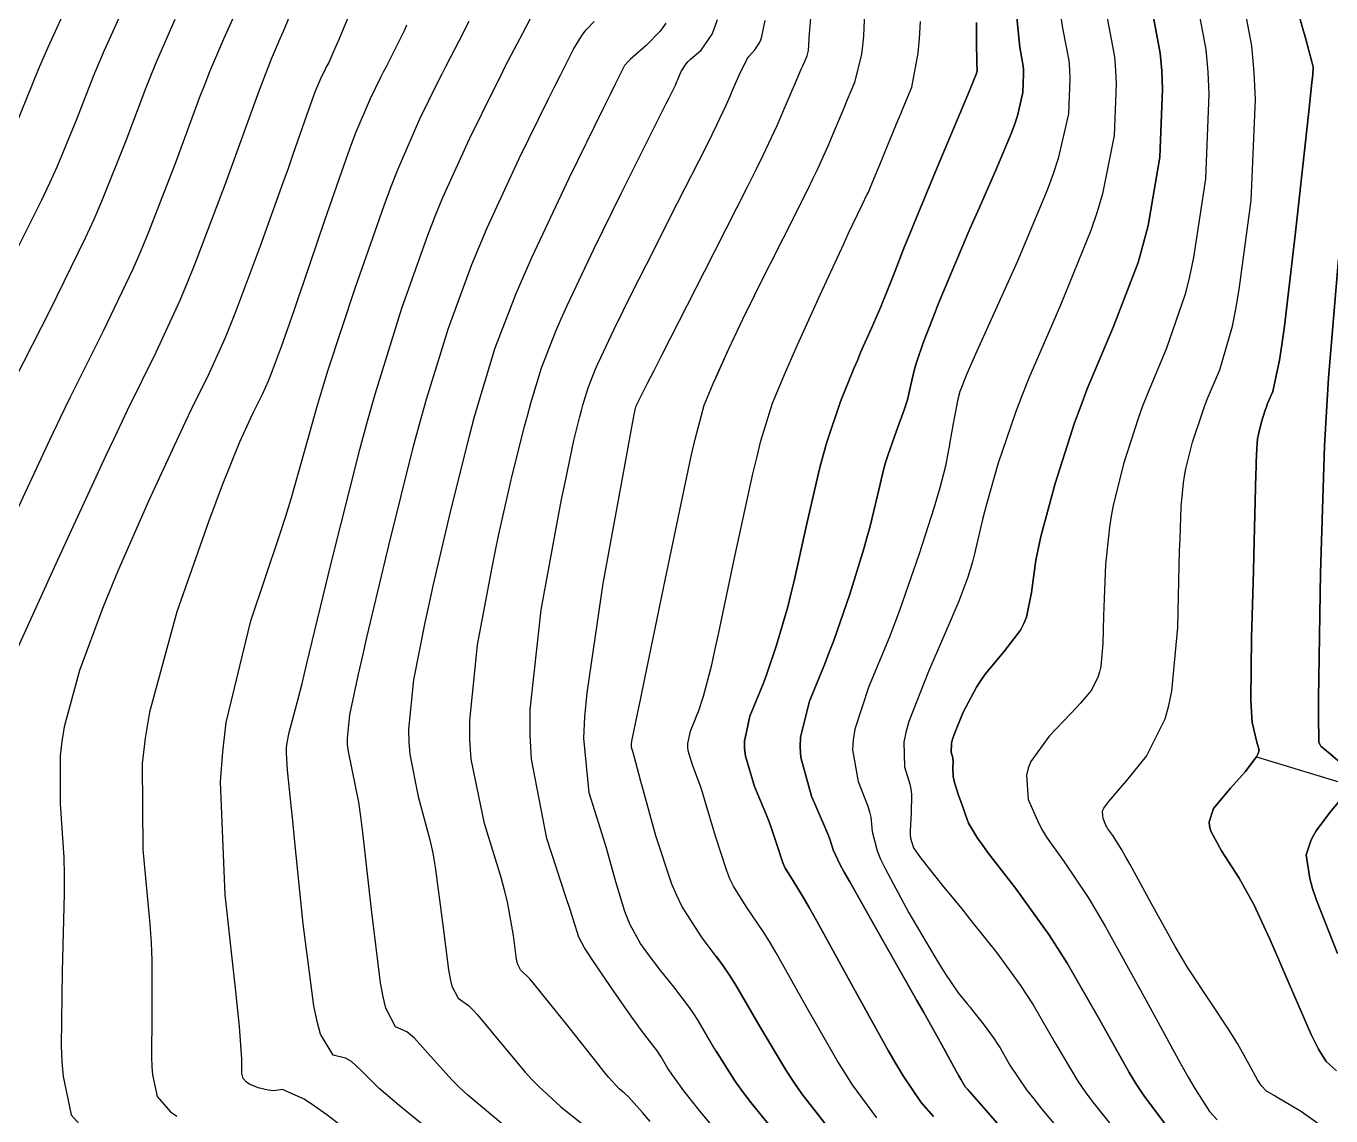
# Model space of a CAD drawing. Header units: metres. Extents: x 837117 to 838479, y 1189012 to 1191015.
# Drawn here: x 837784.2 to 837861.2, y 1189838.2 to 1189902.5 of the extents above; entities that cross this region are included whole.
import ezdxf

# ---------------------------------------------------------------- set-up
doc = ezdxf.new("R2010")
doc.units = ezdxf.units.M
doc.header["$LTSCALE"] = 0.3
for name, color, linetype in [('COTAS 10', 1, 'Continuous'), ('COTAS INT', 252, 'Continuous'), ('DRENAJE', 5, 'Continuous')]:
    doc.layers.add(name, color=color, linetype=linetype)

msp = doc.modelspace()

# ---------------------------------------------------------------- linework, layer by layer
at = {"layer": 'COTAS 10'}
for points in [[(837783.422, 1189865.137), (837786.076, 1189870.972), (837788.933, 1189877.154), (837789.59, 1189878.552), (837790.189, 1189879.813), (837791.87, 1189883.234), (837793.292, 1189886.308), (837793.728, 1189887.351), (837794.183, 1189888.476), (837795.979, 1189893.234), (837797.559, 1189897.579), (837797.877, 1189898.445), (837798.144, 1189899.164), (837798.68, 1189900.545), (837799.042, 1189901.373), (837799.199, 1189901.744), (837799.381, 1189902.177), (837800.244, 1189904.251)], [(837831.801, 1189837.123), (837829.977, 1189839.46), (837829.503, 1189840.136), (837829.043, 1189840.826), (837827.497, 1189843.423), (837826.084, 1189845.868), (837825.708, 1189846.461), (837825.339, 1189847.019), (837824.062, 1189848.729), (837822.897, 1189850.54), (837822.599, 1189851.161), (837822.312, 1189851.833), (837821.361, 1189854.692), (837820.629, 1189857.344), (837820.48, 1189857.886), (837820.354, 1189858.345), (837820.093, 1189859.306), (837820, 1189859.654), (837819.98, 1189859.725), (837819.963, 1189859.787), (837819.925, 1189859.919), (837819.916, 1189860.013), (837819.918, 1189860.05), (837819.921, 1189860.091), (837819.949, 1189860.279), (837820.276, 1189861.883), (837820.468, 1189862.818), (837820.704, 1189863.964), (837821.922, 1189869.875), (837823.188, 1189875.885), (837823.455, 1189877.093), (837823.684, 1189878.105), (837824.209, 1189880.113), (837824.604, 1189881.053), (837824.752, 1189881.39), (837824.917, 1189881.762), (837825.651, 1189883.383), (837826.66, 1189885.515), (837826.999, 1189886.208), (837827.363, 1189886.946), (837828.889, 1189889.981), (837830.324, 1189892.839), (837830.631, 1189893.465), (837830.898, 1189894.019), (837831.537, 1189895.423), (837831.879, 1189896.256), (837831.959, 1189896.45), (837832.033, 1189896.629), (837832.251, 1189897.142), (837832.491, 1189897.702), (837832.579, 1189897.91), (837832.676, 1189898.141), (837833.108, 1189899.167), (837833.505, 1189900.725), (837833.582, 1189901.292), (837833.643, 1189901.917), (837833.744, 1189904.664)], [(837824.923, 1189881.776), (837825.651, 1189883.383), (837826.66, 1189885.515), (837826.999, 1189886.208), (837827.363, 1189886.946), (837828.889, 1189889.981), (837830.324, 1189892.839), (837830.631, 1189893.465), (837830.898, 1189894.019), (837831.537, 1189895.423), (837831.879, 1189896.256), (837831.959, 1189896.45), (837832.033, 1189896.629), (837832.251, 1189897.142), (837832.491, 1189897.702), (837832.579, 1189897.91), (837832.676, 1189898.141), (837833.108, 1189899.167), (837833.505, 1189900.725), (837833.582, 1189901.292), (837833.643, 1189901.917), (837833.744, 1189904.664)], [(837847.894, 1189903.474), (837848.422, 1189900.676), (837848.493, 1189899.873), (837848.532, 1189899.059), (837848.401, 1189896.018), (837847.709, 1189892.587), (837847.393, 1189891.527), (837847.024, 1189890.419), (837845.243, 1189886.018), (837843.378, 1189881.709), (837842.956, 1189880.659), (837842.575, 1189879.671), (837841.539, 1189876.619), (837840.89, 1189874.328), (837840.753, 1189873.82), (837840.633, 1189873.366), (837840.355, 1189872.182), (837840.168, 1189871.337), (837840.107, 1189871.097), (837840.042, 1189870.855), (837839.77, 1189869.957), (837839.231, 1189868.547), (837838.997, 1189867.982), (837838.726, 1189867.341), (837837.441, 1189864.394), (837836.299, 1189861.435), (837836.117, 1189860.786), (837835.995, 1189860.212), (837836.039, 1189858.752), (837836.356, 1189857.737), (837836.405, 1189857.444), (837836.438, 1189857.144), (837836.418, 1189856.016), (837836.363, 1189854.997), (837836.373, 1189854.765), (837836.395, 1189854.556), (837836.567, 1189853.985), (837836.975, 1189853.387), (837837.146, 1189853.161), (837837.342, 1189852.908), (837838.259, 1189851.776), (837839.41, 1189850.369), (837839.755, 1189849.943), (837840.11, 1189849.5), (837841.484, 1189847.77), (837842.887, 1189845.845), (837843.261, 1189845.28), (837843.628, 1189844.701), (837844.898, 1189842.494), (837846.266, 1189840.21), (837846.694, 1189839.583), (837847.144, 1189838.957), (837848.945, 1189836.715)], [(837847.894, 1189903.474), (837848.422, 1189900.676), (837848.493, 1189899.873), (837848.532, 1189899.059), (837848.401, 1189896.018), (837847.709, 1189892.587), (837847.393, 1189891.527), (837847.024, 1189890.419), (837845.243, 1189886.018), (837843.378, 1189881.709), (837842.956, 1189880.659), (837842.575, 1189879.671), (837841.539, 1189876.619), (837840.89, 1189874.328), (837840.753, 1189873.82), (837840.633, 1189873.366), (837840.355, 1189872.182), (837840.168, 1189871.337), (837840.107, 1189871.097), (837840.042, 1189870.855), (837839.77, 1189869.957), (837839.231, 1189868.547), (837838.997, 1189867.982), (837838.726, 1189867.341), (837837.441, 1189864.394), (837836.299, 1189861.435), (837836.117, 1189860.786), (837835.995, 1189860.212), (837836.039, 1189858.752), (837836.356, 1189857.737), (837836.405, 1189857.444), (837836.438, 1189857.144), (837836.418, 1189856.016), (837836.363, 1189854.997), (837836.373, 1189854.765), (837836.395, 1189854.556), (837836.567, 1189853.985), (837836.975, 1189853.387), (837837.146, 1189853.161), (837837.342, 1189852.908), (837838.259, 1189851.776), (837839.41, 1189850.369), (837839.755, 1189849.943), (837840.11, 1189849.5), (837841.484, 1189847.77), (837842.887, 1189845.845), (837843.261, 1189845.28), (837843.628, 1189844.701), (837844.898, 1189842.494), (837846.266, 1189840.21), (837846.694, 1189839.583), (837847.144, 1189838.957), (837848.945, 1189836.715)], [(837812.325, 1189837.64), (837810.263, 1189839.383), (837809.781, 1189839.829), (837809.338, 1189840.258), (837808.059, 1189841.675), (837807.119, 1189842.74), (837806.89, 1189842.949), (837806.674, 1189843.119), (837806.003, 1189843.42), (837805.43, 1189844.516), (837805.274, 1189845.187), (837805.121, 1189846.017), (837804.578, 1189850.344), (837804.08, 1189854.876), (837803.954, 1189855.835), (837803.833, 1189856.666), (837803.439, 1189858.599), (837803.199, 1189859.76), (837803.176, 1189860.105), (837803.171, 1189860.459), (837803.309, 1189861.82), (837803.818, 1189864.221), (837804.046, 1189865.23), (837804.314, 1189866.389), (837805.597, 1189871.82), (837807.069, 1189877.686), (837807.455, 1189879.12), (837807.832, 1189880.47), (837809.118, 1189884.658), (837810.505, 1189888.411), (837810.946, 1189889.488), (837811.411, 1189890.58), (837813.298, 1189894.658), (837815.035, 1189898.193), (837815.407, 1189898.943), (837815.731, 1189899.593), (837816.505, 1189901.114), (837816.975, 1189901.897), (837817.108, 1189902.083), (837817.241, 1189902.255), (837817.73, 1189902.761)], [(837861.647, 1189888.73), (837861.057, 1189881.729), (837860.933, 1189879.733), (837860.825, 1189877.711), (837860.578, 1189870.202), (837860.48, 1189864), (837860.467, 1189862.803), (837860.46, 1189861.831), (837860.483, 1189860.202), (837860.558, 1189860.056), (837860.583, 1189860.02), (837860.61, 1189859.986), (837860.723, 1189859.878), (837860.956, 1189859.688), (837861.059, 1189859.601), (837861.177, 1189859.5), (837861.744, 1189859.013)], [(837861.744, 1189859.013), (837861.177, 1189859.5), (837861.059, 1189859.601), (837860.956, 1189859.688), (837860.723, 1189859.878), (837860.61, 1189859.986), (837860.583, 1189860.02), (837860.558, 1189860.056), (837860.483, 1189860.202), (837860.46, 1189861.831), (837860.467, 1189862.803), (837860.48, 1189864), (837860.578, 1189870.202), (837860.825, 1189877.711), (837860.933, 1189879.733), (837861.057, 1189881.729), (837861.647, 1189888.73)], [(837861.936, 1189857.03), (837861.135, 1189856.062), (837860.327, 1189854.989), (837860.163, 1189854.713), (837860.024, 1189854.447), (837859.734, 1189853.558), (837859.943, 1189852.161), (837860.117, 1189851.573), (837860.343, 1189850.898), (837861.579, 1189847.735)], [(837861.579, 1189847.735), (837860.343, 1189850.898), (837860.117, 1189851.573), (837859.943, 1189852.161), (837859.734, 1189853.558), (837860.024, 1189854.447), (837860.163, 1189854.713), (837860.327, 1189854.989), (837861.135, 1189856.062), (837861.936, 1189857.03)], [(837824.923, 1189847.575), (837825.339, 1189847.019), (837825.708, 1189846.461), (837826.084, 1189845.868), (837827.497, 1189843.423), (837829.043, 1189840.826), (837829.503, 1189840.136), (837829.977, 1189839.46), (837831.801, 1189837.123)]]:
    msp.add_lwpolyline(points, dxfattribs=at)
at = {"layer": 'COTAS INT'}
for points in [[(837861.19, 1189837.147), (837859.462, 1189838.388), (837858.306, 1189839.082), (837858.064, 1189839.226), (837857.856, 1189839.349), (837857.387, 1189839.622), (837857.081, 1189839.946), (837856.976, 1189840.101), (837856.862, 1189840.285), (837856.374, 1189841.187), (837855.687, 1189842.418), (837855.447, 1189842.809), (837855.186, 1189843.223), (837854.063, 1189844.9), (837852.76, 1189846.899), (837852.385, 1189847.516), (837852.005, 1189848.16), (837850.582, 1189850.716), (837849.346, 1189852.992), (837849.083, 1189853.461), (837848.855, 1189853.859), (837848.317, 1189854.713), (837848.04, 1189855.106), (837847.976, 1189855.214), (837847.917, 1189855.321), (837847.748, 1189855.707), (837847.718, 1189856.094), (837847.746, 1189856.204), (837847.79, 1189856.314), (837848.083, 1189856.718), (837848.665, 1189857.378), (837848.893, 1189857.649), (837849.149, 1189857.959), (837850.311, 1189859.397), (837851.416, 1189861.588), (837851.635, 1189862.372), (837851.816, 1189863.233), (837852.159, 1189866.983), (837852.248, 1189870.665), (837852.27, 1189871.483), (837852.291, 1189872.213), (837852.357, 1189874.122), (837852.497, 1189875.517), (837852.564, 1189875.924), (837852.644, 1189876.34), (837853.037, 1189877.915), (837853.57, 1189879.564), (837853.738, 1189880.026), (837853.916, 1189880.491), (837854.632, 1189882.189), (837855.387, 1189884.765), (837855.589, 1189885.783), (837855.788, 1189886.934), (837856.48, 1189892.189), (837856.736, 1189898.153), (837856.659, 1189899.751), (837856.52, 1189901.325), (837855.484, 1189906.815)], [(837861.19, 1189837.147), (837859.462, 1189838.388), (837858.306, 1189839.082), (837858.064, 1189839.226), (837857.856, 1189839.349), (837857.387, 1189839.622), (837857.081, 1189839.946), (837856.976, 1189840.101), (837856.862, 1189840.285), (837856.374, 1189841.187), (837855.687, 1189842.418), (837855.447, 1189842.809), (837855.186, 1189843.223), (837854.063, 1189844.9), (837852.76, 1189846.899), (837852.385, 1189847.516), (837852.005, 1189848.16), (837850.582, 1189850.716), (837849.346, 1189852.992), (837849.083, 1189853.461), (837848.855, 1189853.859), (837848.317, 1189854.713), (837848.04, 1189855.106), (837847.976, 1189855.214), (837847.917, 1189855.321), (837847.748, 1189855.707), (837847.718, 1189856.094), (837847.746, 1189856.204), (837847.79, 1189856.314), (837848.083, 1189856.718), (837848.665, 1189857.378), (837848.893, 1189857.649), (837849.149, 1189857.959), (837850.311, 1189859.397), (837851.416, 1189861.588), (837851.635, 1189862.372), (837851.816, 1189863.233), (837852.159, 1189866.983), (837852.248, 1189870.665), (837852.27, 1189871.483), (837852.291, 1189872.213), (837852.357, 1189874.122), (837852.497, 1189875.517), (837852.564, 1189875.924), (837852.644, 1189876.34), (837853.037, 1189877.915), (837853.57, 1189879.564), (837853.738, 1189880.026), (837853.916, 1189880.491), (837854.632, 1189882.189), (837855.387, 1189884.765), (837855.589, 1189885.783), (837855.788, 1189886.934), (837856.48, 1189892.189), (837856.736, 1189898.153), (837856.659, 1189899.751), (837856.52, 1189901.325), (837855.484, 1189906.815)], [(837852.954, 1189905.702), (837853.82, 1189901.109), (837853.937, 1189899.792), (837854.001, 1189898.455), (837853.787, 1189893.465), (837853.095, 1189888.818), (837852.857, 1189887.698), (837852.599, 1189886.65), (837851.502, 1189883.465), (837850.368, 1189880.777), (837850.087, 1189880.041), (837849.821, 1189879.31), (837848.977, 1189876.699), (837848.355, 1189874.206), (837848.229, 1189873.548), (837848.122, 1189872.904), (837847.901, 1189870.694), (837847.819, 1189868.69), (837847.801, 1189868.176), (837847.784, 1189867.678), (837847.738, 1189866.029), (837847.614, 1189864.675), (837847.549, 1189864.364), (837847.47, 1189864.081), (837847.071, 1189863.29), (837846.392, 1189862.503), (837846.136, 1189862.223), (837845.851, 1189861.915), (837844.577, 1189860.577), (837843.495, 1189859.081), (837843.331, 1189858.673), (837843.226, 1189858.269), (837843.338, 1189856.832), (837843.963, 1189855.406), (837844.181, 1189855.007), (837844.42, 1189854.608), (837845.446, 1189853.152), (837846.874, 1189851.039), (837847.367, 1189850.224), (837847.901, 1189849.311), (837850.18, 1189845.184), (837852.322, 1189841.241), (837852.771, 1189840.443), (837853.156, 1189839.772), (837854.025, 1189838.413), (837854.485, 1189837.926)], [(837852.954, 1189905.702), (837853.82, 1189901.109), (837853.937, 1189899.792), (837854.001, 1189898.455), (837853.787, 1189893.465), (837853.095, 1189888.818), (837852.857, 1189887.698), (837852.599, 1189886.65), (837851.502, 1189883.465), (837850.368, 1189880.777), (837850.087, 1189880.041), (837849.821, 1189879.31), (837848.977, 1189876.699), (837848.355, 1189874.206), (837848.229, 1189873.548), (837848.122, 1189872.904), (837847.901, 1189870.694), (837847.819, 1189868.69), (837847.801, 1189868.176), (837847.784, 1189867.678), (837847.738, 1189866.029), (837847.614, 1189864.675), (837847.549, 1189864.364), (837847.47, 1189864.081), (837847.071, 1189863.29), (837846.392, 1189862.503), (837846.136, 1189862.223), (837845.851, 1189861.915), (837844.577, 1189860.577), (837843.495, 1189859.081), (837843.331, 1189858.673), (837843.226, 1189858.269), (837843.338, 1189856.832), (837843.963, 1189855.406), (837844.181, 1189855.007), (837844.42, 1189854.608), (837845.446, 1189853.152), (837846.874, 1189851.039), (837847.367, 1189850.224), (837847.901, 1189849.311), (837850.18, 1189845.184), (837852.322, 1189841.241), (837852.771, 1189840.443), (837853.156, 1189839.772), (837854.025, 1189838.413), (837854.485, 1189837.926)], [(837844.961, 1189905.019), (837845.364, 1189902.361), (837845.722, 1189900.459), (837845.771, 1189899.914), (837845.797, 1189899.36), (837845.709, 1189897.294), (837845.107, 1189894.673), (837844.809, 1189893.769), (837844.456, 1189892.789), (837842.706, 1189888.606), (837840.959, 1189884.735), (837840.606, 1189883.951), (837840.311, 1189883.291), (837839.719, 1189881.95), (837839.522, 1189881.472), (837839.475, 1189881.356), (837839.432, 1189881.247), (837839.305, 1189880.917), (837839.181, 1189880.456), (837839.14, 1189880.266), (837839.096, 1189880.048), (837838.91, 1189879.034), (837838.715, 1189877.922), (837838.665, 1189877.642), (837838.616, 1189877.375), (837838.455, 1189876.51), (837838.12, 1189875.228), (837837.963, 1189874.697), (837837.778, 1189874.09), (837836.874, 1189871.263), (837835.762, 1189868.053), (837835.445, 1189867.203), (837835.124, 1189866.371), (837833.932, 1189863.51), (837833.094, 1189860.975), (837832.996, 1189860.349), (837832.956, 1189859.756), (837833.297, 1189857.888), (837833.862, 1189856.428), (837833.964, 1189856.093), (837834.041, 1189855.787), (837834.124, 1189854.933), (837834.413, 1189853.798), (837834.621, 1189853.315), (837834.884, 1189852.759), (837836.296, 1189850.143), (837837.821, 1189847.539), (837838.154, 1189846.99), (837838.45, 1189846.516), (837839.197, 1189845.428), (837839.728, 1189844.779), (837839.887, 1189844.583), (837840.051, 1189844.379), (837840.684, 1189843.581), (837841.331, 1189842.694), (837841.503, 1189842.434), (837841.672, 1189842.167), (837842.258, 1189841.15), (837843.238, 1189839.695), (837843.656, 1189839.152), (837844.137, 1189838.549), (837846.405, 1189835.865)], [(837844.961, 1189905.019), (837845.364, 1189902.361), (837845.722, 1189900.459), (837845.771, 1189899.914), (837845.797, 1189899.36), (837845.709, 1189897.294), (837845.107, 1189894.673), (837844.809, 1189893.769), (837844.456, 1189892.789), (837842.706, 1189888.606), (837840.959, 1189884.735), (837840.606, 1189883.951), (837840.311, 1189883.291), (837839.719, 1189881.95), (837839.522, 1189881.472), (837839.475, 1189881.356), (837839.432, 1189881.247), (837839.305, 1189880.917), (837839.181, 1189880.456), (837839.14, 1189880.266), (837839.096, 1189880.048), (837838.91, 1189879.034), (837838.715, 1189877.922), (837838.665, 1189877.642), (837838.616, 1189877.375), (837838.455, 1189876.51), (837838.12, 1189875.228), (837837.963, 1189874.697), (837837.778, 1189874.09), (837836.874, 1189871.263), (837835.762, 1189868.053), (837835.445, 1189867.203), (837835.124, 1189866.371), (837833.932, 1189863.51), (837833.094, 1189860.975), (837832.996, 1189860.349), (837832.956, 1189859.756), (837833.297, 1189857.888), (837833.862, 1189856.428), (837833.964, 1189856.093), (837834.041, 1189855.787), (837834.124, 1189854.933), (837834.413, 1189853.798), (837834.621, 1189853.315), (837834.884, 1189852.759), (837836.296, 1189850.143), (837837.821, 1189847.539), (837838.154, 1189846.99), (837838.45, 1189846.516), (837839.197, 1189845.428), (837839.728, 1189844.779), (837839.887, 1189844.583), (837840.051, 1189844.379), (837840.684, 1189843.581), (837841.331, 1189842.694), (837841.503, 1189842.434), (837841.672, 1189842.167), (837842.258, 1189841.15), (837843.238, 1189839.695), (837843.656, 1189839.152), (837844.137, 1189838.549), (837846.405, 1189835.865)], [(837850.424, 1189904.588), (837851.121, 1189900.892), (837851.215, 1189899.832), (837851.266, 1189898.757), (837851.094, 1189894.742), (837850.402, 1189890.703), (837850.125, 1189889.612), (837849.812, 1189888.534), (837848.372, 1189884.742), (837846.821, 1189881.063), (837846.436, 1189880.056), (837846.072, 1189879.055), (837844.917, 1189875.484), (837844.078, 1189872.345), (837843.913, 1189871.616), (837843.776, 1189870.949), (837843.522, 1189869.047), (837843.233, 1189867.594), (837843.075, 1189867.21), (837842.882, 1189866.834), (837841.901, 1189865.54), (837840.798, 1189864.237), (837840.529, 1189863.855), (837840.275, 1189863.465), (837839.488, 1189861.976), (837838.962, 1189860.673), (837838.873, 1189860.398), (837838.809, 1189860.161), (837838.78, 1189859.616), (837838.876, 1189859.289), (837838.89, 1189859.19), (837838.899, 1189859.086), (837838.887, 1189858.681), (837838.908, 1189858.174), (837838.938, 1189858.007), (837838.978, 1189857.828), (837839.211, 1189857.087), (837839.487, 1189856.337), (837839.554, 1189856.153), (837839.617, 1189855.979), (837839.81, 1189855.436), (837840.335, 1189854.556), (837840.607, 1189854.17), (837840.935, 1189853.723), (837842.574, 1189851.591), (837844.551, 1189848.86), (837845.091, 1189848.035), (837845.628, 1189847.179), (837847.539, 1189843.839), (837849.294, 1189840.725), (837849.732, 1189840.013), (837850.15, 1189839.365), (837851.485, 1189837.564)], [(837851.485, 1189837.564), (837850.15, 1189839.365), (837849.732, 1189840.013), (837849.294, 1189840.725), (837847.539, 1189843.839), (837845.628, 1189847.179), (837845.091, 1189848.035), (837844.551, 1189848.86), (837842.574, 1189851.591), (837840.935, 1189853.723), (837840.607, 1189854.17), (837840.335, 1189854.556), (837839.81, 1189855.436), (837839.617, 1189855.979), (837839.554, 1189856.153), (837839.487, 1189856.337), (837839.211, 1189857.087), (837838.978, 1189857.828), (837838.938, 1189858.007), (837838.908, 1189858.174), (837838.887, 1189858.681), (837838.899, 1189859.086), (837838.89, 1189859.19), (837838.876, 1189859.289), (837838.78, 1189859.616), (837838.809, 1189860.161), (837838.873, 1189860.398), (837838.962, 1189860.673), (837839.488, 1189861.976), (837840.275, 1189863.465), (837840.529, 1189863.855), (837840.798, 1189864.237), (837841.901, 1189865.54), (837842.882, 1189866.834), (837843.075, 1189867.21), (837843.233, 1189867.594), (837843.522, 1189869.047), (837843.776, 1189870.949), (837843.913, 1189871.616), (837844.078, 1189872.345), (837844.917, 1189875.484), (837846.072, 1189879.055), (837846.436, 1189880.056), (837846.821, 1189881.063), (837848.372, 1189884.742), (837849.812, 1189888.534), (837850.125, 1189889.612), (837850.402, 1189890.703), (837851.094, 1189894.742), (837851.266, 1189898.757), (837851.215, 1189899.832), (837851.121, 1189900.892), (837850.424, 1189904.588)], [(837790.167, 1189904.061), (837788.8, 1189901.038), (837788.466, 1189900.256), (837788.15, 1189899.499), (837787.167, 1189896.965), (837786.01, 1189894.149), (837785.585, 1189893.213), (837785.114, 1189892.211), (837783.035, 1189888.027)], [(837786.763, 1189904.023), (837785.476, 1189901.215), (837785.187, 1189900.558), (837784.927, 1189899.954), (837784.23, 1189898.209), (837783.547, 1189896.547)], [(837803.491, 1189903.68), (837802.675, 1189901.74), (837802.507, 1189901.346), (837802.365, 1189901.015), (837802.059, 1189900.341), (837801.897, 1189900.03), (837801.845, 1189899.928), (837801.791, 1189899.819), (837801.569, 1189899.37), (837801.278, 1189898.685), (837801.18, 1189898.428), (837801.074, 1189898.142), (837800.63, 1189896.864), (837799.928, 1189894.839), (837799.66, 1189894.081), (837799.36, 1189893.238), (837798.01, 1189889.484), (837796.6, 1189885.712), (837796.262, 1189884.859), (837795.946, 1189884.087), (837794.997, 1189881.99), (837793.963, 1189879.885), (837793.594, 1189879.109), (837793.189, 1189878.249), (837791.431, 1189874.444), (837789.595, 1189870.264), (837789.141, 1189869.167), (837788.71, 1189868.096), (837787.354, 1189864.444), (837786.448, 1189861.119), (837786.303, 1189860.253), (837786.202, 1189859.41), (837786.22, 1189856.566), (837786.428, 1189853.414), (837786.448, 1189852.378), (837786.451, 1189851.27), (837786.325, 1189846.681), (837786.265, 1189842.31), (837786.31, 1189841.341), (837786.38, 1189840.476), (837786.857, 1189838.222), (837788.261, 1189836.64)], [(837808.891, 1189836.584), (837806.098, 1189838.862), (837805.522, 1189839.352), (837805.03, 1189839.781), (837803.968, 1189840.825), (837803.407, 1189841.359), (837803.232, 1189841.467), (837803.049, 1189841.558), (837802.315, 1189841.745), (837801.564, 1189842.977), (837801.369, 1189843.727), (837801.181, 1189844.655), (837800.549, 1189849.483), (837800.046, 1189854.516), (837799.939, 1189855.573), (837799.845, 1189856.485), (837799.623, 1189858.562), (837799.559, 1189859.589), (837799.565, 1189859.838), (837799.581, 1189860.072), (837799.727, 1189860.789), (837800.237, 1189862.699), (837800.483, 1189863.684), (837800.774, 1189864.867), (837802.203, 1189870.789), (837803.891, 1189877.485), (837804.345, 1189879.156), (837804.794, 1189880.748), (837806.367, 1189885.836), (837807.914, 1189890.151), (837808.347, 1189891.254), (837808.781, 1189892.319), (837810.365, 1189895.836), (837811.818, 1189898.776), (837812.169, 1189899.477), (837812.499, 1189900.128), (837813.505, 1189902.07), (837814.209, 1189903.382)], [(837829.194, 1189836.208), (837826.983, 1189838.931), (837826.481, 1189839.598), (837826.027, 1189840.227), (837824.785, 1189842.185), (837823.858, 1189843.776), (837823.603, 1189844.173), (837823.348, 1189844.552), (837822.43, 1189845.767), (837821.571, 1189846.825), (837821.352, 1189847.105), (837821.143, 1189847.38), (837820.457, 1189848.326), (837819.849, 1189849.439), (837819.689, 1189849.819), (837819.532, 1189850.229), (837818.995, 1189851.969), (837818.442, 1189853.956), (837818.275, 1189854.523), (837818.102, 1189855.096), (837817.427, 1189857.224), (837817.119, 1189860.442), (837817.178, 1189861.701), (837817.299, 1189863.121), (837818.257, 1189869.581), (837819.368, 1189875.677), (837819.585, 1189876.868), (837819.763, 1189877.842), (837820.083, 1189879.564), (837820.137, 1189879.823), (837820.149, 1189879.875), (837820.159, 1189879.918), (837820.181, 1189880.005), (837820.198, 1189880.045), (837820.205, 1189880.06), (837820.212, 1189880.076), (837820.243, 1189880.146), (837820.877, 1189881.397), (837821.263, 1189882.157), (837821.741, 1189883.098), (837824.229, 1189887.99), (837826.765, 1189893.002), (837827.273, 1189894.018), (837827.698, 1189894.873), (837828.528, 1189896.617), (837828.853, 1189897.398), (837828.957, 1189897.646), (837829.069, 1189897.907), (837829.524, 1189898.966), (837829.942, 1189899.935), (837830.031, 1189900.14), (837830.107, 1189900.317), (837830.282, 1189900.728), (837830.36, 1189901.034), (837830.375, 1189901.146), (837830.388, 1189901.269), (837830.407, 1189901.809), (837830.572, 1189903.639)], [(837824.923, 1189889.362), (837826.765, 1189893.002), (837827.273, 1189894.018), (837827.698, 1189894.873), (837828.528, 1189896.617), (837828.853, 1189897.398), (837828.957, 1189897.646), (837829.069, 1189897.907), (837829.524, 1189898.966), (837829.942, 1189899.935), (837830.031, 1189900.14), (837830.107, 1189900.317), (837830.282, 1189900.728), (837830.36, 1189901.034), (837830.375, 1189901.146), (837830.388, 1189901.269), (837830.407, 1189901.809), (837830.572, 1189903.639)], [(837841.504, 1189837.725), (837840.996, 1189838.307), (837840.582, 1189838.781), (837839.867, 1189839.594), (837839.767, 1189839.703), (837839.74, 1189839.733), (837839.713, 1189839.762), (837839.622, 1189839.867), (837839.37, 1189840.285), (837839.242, 1189840.511), (837839.088, 1189840.786), (837838.326, 1189842.178), (837837.171, 1189844.263), (837836.771, 1189844.974), (837836.336, 1189845.743), (837834.475, 1189849.005), (837832.799, 1189851.963), (837832.48, 1189852.541), (837832.225, 1189853.014), (837831.83, 1189853.85), (837831.645, 1189854.431), (837831.522, 1189854.742), (837831.368, 1189855.119), (837830.555, 1189857.024), (837829.918, 1189859.301), (837829.874, 1189859.912), (837829.889, 1189860.516), (837830.423, 1189862.626), (837831.341, 1189864.848), (837831.598, 1189865.522), (837831.856, 1189866.222), (837832.798, 1189868.96), (837833.629, 1189871.618), (837833.816, 1189872.267), (837833.986, 1189872.878), (837834.445, 1189874.772), (837834.823, 1189876.361), (837834.941, 1189876.78), (837835.065, 1189877.19), (837835.562, 1189878.597), (837836.019, 1189879.833), (837836.117, 1189880.136), (837836.204, 1189880.421), (837836.416, 1189881.307), (837836.607, 1189882.157), (837836.681, 1189882.419), (837836.763, 1189882.694), (837837.135, 1189883.783), (837837.658, 1189885.146), (837837.836, 1189885.593), (837838.028, 1189886.07), (837838.842, 1189888.046), (837839.79, 1189890.277), (837840.068, 1189890.916), (837840.352, 1189891.564), (837841.429, 1189893.98), (837842.354, 1189896.19), (837842.541, 1189896.708), (837842.698, 1189897.186), (837843.016, 1189898.571), (837843.063, 1189899.662), (837843.049, 1189899.954), (837843.023, 1189900.243), (837842.834, 1189901.247), (837842.621, 1189903.375)], [(837842.621, 1189903.375), (837842.834, 1189901.247), (837843.023, 1189900.243), (837843.049, 1189899.954), (837843.063, 1189899.662), (837843.016, 1189898.571), (837842.698, 1189897.186), (837842.541, 1189896.708), (837842.354, 1189896.19), (837841.429, 1189893.98), (837840.352, 1189891.564), (837840.068, 1189890.916), (837839.79, 1189890.277), (837838.842, 1189888.046), (837838.028, 1189886.07), (837837.836, 1189885.593), (837837.658, 1189885.146), (837837.135, 1189883.783), (837836.763, 1189882.694), (837836.681, 1189882.419), (837836.607, 1189882.157), (837836.416, 1189881.307), (837836.204, 1189880.421), (837836.117, 1189880.136), (837836.019, 1189879.833), (837835.562, 1189878.597), (837835.065, 1189877.19), (837834.941, 1189876.78), (837834.823, 1189876.361), (837834.445, 1189874.772), (837833.986, 1189872.878), (837833.816, 1189872.267), (837833.629, 1189871.618), (837832.798, 1189868.96), (837831.856, 1189866.222), (837831.598, 1189865.522), (837831.341, 1189864.848), (837830.423, 1189862.626), (837829.889, 1189860.516), (837829.874, 1189859.912), (837829.918, 1189859.301), (837830.555, 1189857.024), (837831.368, 1189855.119), (837831.522, 1189854.742), (837831.645, 1189854.431), (837831.83, 1189853.85), (837832.225, 1189853.014), (837832.48, 1189852.541), (837832.799, 1189851.963), (837834.475, 1189849.005), (837836.336, 1189845.743), (837836.771, 1189844.974), (837837.171, 1189844.263), (837838.326, 1189842.178), (837839.088, 1189840.786), (837839.242, 1189840.511), (837839.37, 1189840.285), (837839.622, 1189839.867), (837839.713, 1189839.762), (837839.74, 1189839.733), (837839.767, 1189839.703), (837839.867, 1189839.594), (837840.582, 1189838.781), (837840.996, 1189838.307), (837841.504, 1189837.725)], [(837861.526, 1189840.821), (837860.907, 1189841.36), (837860.453, 1189842.088), (837860.259, 1189842.481), (837860.036, 1189842.955), (837858.987, 1189845.356), (837857.871, 1189847.953), (837857.607, 1189848.551), (837857.362, 1189849.096), (837856.64, 1189850.627), (837855.984, 1189851.836), (837855.782, 1189852.178), (837855.57, 1189852.523), (837854.73, 1189853.797), (837854.111, 1189854.967), (837854.039, 1189855.248), (837854.01, 1189855.509), (837854.262, 1189856.294), (837854.872, 1189857.028), (837855.069, 1189857.256), (837855.277, 1189857.496), (837856.129, 1189858.454), (837856.801, 1189859.352), (837856.897, 1189859.554), (837856.953, 1189859.735), (837856.828, 1189860.223), (837856.547, 1189861.382), (837856.504, 1189861.986), (837856.477, 1189862.714), (837856.507, 1189866.366), (837856.62, 1189870.315), (837856.645, 1189871.23), (837856.668, 1189872.067), (837856.728, 1189874.445), (837856.767, 1189876.061), (837856.777, 1189876.417), (837856.786, 1189876.734), (837856.814, 1189877.549), (837856.872, 1189878.131), (837856.9, 1189878.301), (837856.933, 1189878.474), (837857.097, 1189879.131), (837857.319, 1189879.818), (837857.39, 1189880.011), (837857.463, 1189880.205), (837857.762, 1189880.913), (837858.162, 1189882.762), (837858.3, 1189883.675), (837858.449, 1189884.763), (837859.087, 1189890.138), (837859.673, 1189895.482), (837859.79, 1189896.549), (837859.887, 1189897.437), (837860.072, 1189899.154), (837860.119, 1189899.607), (837860.128, 1189899.699), (837860.136, 1189899.775), (837860.153, 1189899.928), (837860.157, 1189899.984), (837860.156, 1189899.999), (837860.156, 1189900.014), (837860.149, 1189900.068), (837860.131, 1189900.149), (837860.123, 1189900.181), (837860.113, 1189900.217), (837860.068, 1189900.381), (837859.708, 1189901.702), (837859.499, 1189902.468), (837859.244, 1189903.407)], [(837859.244, 1189903.407), (837859.499, 1189902.468), (837859.708, 1189901.702), (837860.068, 1189900.381), (837860.113, 1189900.217), (837860.123, 1189900.181), (837860.131, 1189900.149), (837860.149, 1189900.068), (837860.156, 1189900.014), (837860.156, 1189899.999), (837860.157, 1189899.984), (837860.153, 1189899.928), (837860.136, 1189899.775), (837860.128, 1189899.699), (837860.119, 1189899.607), (837860.072, 1189899.154), (837859.887, 1189897.437), (837859.79, 1189896.549), (837859.673, 1189895.482), (837859.087, 1189890.138), (837858.449, 1189884.763), (837858.3, 1189883.675), (837858.162, 1189882.762), (837857.762, 1189880.913), (837857.463, 1189880.205), (837857.39, 1189880.011), (837857.319, 1189879.818), (837857.097, 1189879.131), (837856.933, 1189878.474), (837856.9, 1189878.301), (837856.872, 1189878.131), (837856.814, 1189877.549), (837856.786, 1189876.734), (837856.777, 1189876.417), (837856.767, 1189876.061), (837856.728, 1189874.445), (837856.668, 1189872.067), (837856.645, 1189871.23), (837856.62, 1189870.315), (837856.507, 1189866.366), (837856.477, 1189862.714), (837856.504, 1189861.986), (837856.547, 1189861.382), (837856.828, 1189860.223), (837856.953, 1189859.735), (837856.897, 1189859.554), (837856.801, 1189859.352), (837856.129, 1189858.454), (837855.277, 1189857.496), (837855.069, 1189857.256), (837854.872, 1189857.028), (837854.262, 1189856.294), (837854.01, 1189855.509), (837854.039, 1189855.248), (837854.111, 1189854.967), (837854.73, 1189853.797), (837855.57, 1189852.523), (837855.782, 1189852.178), (837855.984, 1189851.836), (837856.64, 1189850.627), (837857.362, 1189849.096), (837857.607, 1189848.551), (837857.871, 1189847.953), (837858.987, 1189845.356), (837860.036, 1189842.955), (837860.259, 1189842.481), (837860.453, 1189842.088), (837860.907, 1189841.36), (837861.526, 1189840.821)], [(837796.496, 1189903.152), (837795.843, 1189901.717), (837795.03, 1189899.789), (837794.74, 1189899.049), (837794.422, 1189898.219), (837793.041, 1189894.478), (837791.431, 1189890.313), (837790.968, 1189889.216), (837790.499, 1189888.144), (837788.743, 1189884.478), (837786.799, 1189880.579), (837786.211, 1189879.36), (837785.602, 1189878.082), (837783.22, 1189872.963)], [(837783.558, 1189881.67), (837785.616, 1189885.721), (837787.706, 1189889.981), (837788.209, 1189891.082), (837788.679, 1189892.149), (837790.104, 1189895.721), (837791.286, 1189898.859), (837791.603, 1189899.653), (837791.915, 1189900.413), (837793.005, 1189902.889)], [(837805.528, 1189835.471), (837801.945, 1189838.225), (837801.217, 1189838.738), (837800.603, 1189839.144), (837799.34, 1189839.71), (837798.804, 1189839.643), (837798.649, 1189839.649), (837798.491, 1189839.666), (837797.897, 1189839.816), (837797.387, 1189840.036), (837797.282, 1189840.096), (837797.193, 1189840.156), (837797.002, 1189840.371), (837796.937, 1189840.678), (837796.928, 1189840.796), (837796.922, 1189840.928), (837796.93, 1189841.522), (837796.797, 1189843.425), (837796.702, 1189844.381), (837796.583, 1189845.523), (837795.94, 1189851.2), (837795.681, 1189857.872), (837795.803, 1189859.642), (837796.009, 1189861.378), (837797.455, 1189867.368), (837799.154, 1189872.413), (837799.521, 1189873.553), (837799.843, 1189874.581), (837800.629, 1189877.368), (837801.387, 1189880.101), (837801.691, 1189881.096), (837802.035, 1189882.193), (837803.615, 1189887.014), (837805.324, 1189891.89), (837805.748, 1189893.021), (837806.151, 1189894.058), (837807.433, 1189897.014), (837808.486, 1189899.142), (837808.744, 1189899.658), (837808.989, 1189900.14), (837809.755, 1189901.616), (837810.355, 1189902.775)], [(837821.942, 1189902.65), (837821.781, 1189902.401), (837821.601, 1189902.158), (837820.789, 1189901.328), (837820.02, 1189900.666), (837819.868, 1189900.529), (837819.742, 1189900.412), (837819.505, 1189900.158), (837818.963, 1189899.059), (837818.644, 1189898.41), (837818.253, 1189897.611), (837816.23, 1189893.481), (837814.041, 1189888.841), (837813.544, 1189887.721), (837813.095, 1189886.672), (837811.87, 1189883.481), (837810.909, 1189880.351), (837810.627, 1189879.342), (837810.338, 1189878.271), (837809.238, 1189873.888), (837808.209, 1189869.443), (837807.965, 1189868.332), (837807.739, 1189867.274), (837807.069, 1189863.888), (837806.775, 1189860.98), (837806.785, 1189860.224), (837806.835, 1189859.488), (837807.346, 1189857.007), (837808.033, 1189854.441), (837808.194, 1189853.653), (837808.342, 1189852.83), (837808.77, 1189849.577), (837809.12, 1189846.777), (837809.22, 1189846.239), (837809.32, 1189845.805), (837809.692, 1189845.096), (837810.298, 1189844.68), (837810.547, 1189844.43), (837810.832, 1189844.122), (837812.15, 1189842.525), (837813.645, 1189840.735), (837814.04, 1189840.305), (837814.428, 1189839.904), (837815.759, 1189838.696), (837816.987, 1189837.697)], [(837821.032, 1189837.83), (837820.579, 1189838.355), (837819.752, 1189839.284), (837819.548, 1189839.46), (837819.488, 1189839.511), (837819.427, 1189839.562), (837819.193, 1189839.752), (837818.592, 1189840.426), (837818.3, 1189840.782), (837817.952, 1189841.211), (837816.241, 1189843.375), (837814.544, 1189845.504), (837814.205, 1189845.912), (837813.923, 1189846.24), (837813.38, 1189846.771), (837813.211, 1189847.094), (837813.165, 1189847.291), (837813.12, 1189847.536), (837812.961, 1189848.81), (837812.603, 1189850.785), (837812.434, 1189851.471), (837812.233, 1189852.217), (837811.253, 1189855.414), (837810.47, 1189859.216), (837810.394, 1189860.343), (837810.378, 1189861.502), (837810.83, 1189865.957), (837811.66, 1189870.328), (837811.884, 1189871.435), (837812.105, 1189872.497), (837812.88, 1189875.957), (837813.608, 1189878.856), (837813.799, 1189879.565), (837813.985, 1189880.232), (837814.621, 1189882.303), (837815.461, 1189884.474), (837815.777, 1189885.206), (837816.128, 1189885.994), (837817.697, 1189889.31), (837819.332, 1189892.635), (837819.725, 1189893.429), (837820.092, 1189894.168), (837821.203, 1189896.379), (837821.977, 1189897.908), (837822.132, 1189898.217), (837822.261, 1189898.477), (837822.512, 1189899.003), (837822.615, 1189899.251), (837822.651, 1189899.335), (837822.689, 1189899.426), (837822.855, 1189899.811), (837823.148, 1189900.263), (837823.267, 1189900.397), (837823.402, 1189900.534), (837824.029, 1189901.062), (837824.692, 1189902.008), (837824.851, 1189902.41), (837824.999, 1189902.873)], [(837826.587, 1189835.293), (837823.99, 1189838.403), (837823.46, 1189839.06), (837823.011, 1189839.629), (837822.074, 1189840.947), (837821.672, 1189841.636), (837821.562, 1189841.809), (837821.451, 1189841.973), (837821.053, 1189842.5), (837820.456, 1189843.283), (837820.219, 1189843.61), (837819.952, 1189843.984), (837818.729, 1189845.731), (837817.571, 1189847.439), (837817.343, 1189847.788), (837817.156, 1189848.084), (837816.819, 1189848.708), (837816.485, 1189849.768), (837816.3, 1189850.339), (837816.075, 1189851.03), (837814.928, 1189854.53), (837814.02, 1189859.205), (837813.945, 1189860.639), (837813.946, 1189862.132), (837814.59, 1189868.025), (837815.582, 1189873.382), (837815.803, 1189874.537), (837816.001, 1189875.55), (837816.522, 1189878.025), (837816.878, 1189879.441), (837816.971, 1189879.787), (837817.062, 1189880.114), (837817.372, 1189881.125), (837817.783, 1189882.186), (837817.937, 1189882.543), (837818.109, 1189882.928), (837818.875, 1189884.548), (837819.989, 1189886.792), (837820.38, 1189887.57), (837820.806, 1189888.417), (837822.643, 1189892.042), (837824.344, 1189895.403), (837824.684, 1189896.082), (837824.968, 1189896.653), (837825.52, 1189897.81), (837825.747, 1189898.354), (837825.825, 1189898.539), (837825.91, 1189898.739), (837826.274, 1189899.584), (837826.664, 1189900.388), (837826.765, 1189900.562), (837826.864, 1189900.714), (837827.198, 1189901.089), (837827.483, 1189901.496), (837827.551, 1189901.669), (837827.615, 1189901.868), (837827.807, 1189902.805)], [(837834.408, 1189838.038), (837832.97, 1189839.988), (837832.525, 1189840.675), (837832.059, 1189841.425), (837830.208, 1189844.661), (837828.461, 1189847.779), (837828.061, 1189848.453), (837827.697, 1189849.046), (837826.685, 1189850.507), (837825.935, 1189851.709), (837825.736, 1189852.138), (837825.542, 1189852.61), (837824.873, 1189854.666), (837824.276, 1189856.721), (837824.128, 1189857.192), (837823.987, 1189857.622), (837823.538, 1189858.821), (837823.272, 1189859.695), (837823.247, 1189859.92), (837823.244, 1189860.137), (837823.404, 1189860.858), (837823.704, 1189861.583), (837823.788, 1189861.804), (837823.872, 1189862.032), (837824.18, 1189862.926), (837824.655, 1189864.784), (837824.845, 1189865.62), (837825.061, 1189866.595), (837826.049, 1189871.279), (837827.086, 1189876.053), (837827.332, 1189877.085), (837827.561, 1189877.992), (837828.237, 1189880.221), (837829.01, 1189882.06), (837829.3, 1189882.721), (837829.622, 1189883.448), (837831.059, 1189886.621), (837832.444, 1189889.633), (837832.735, 1189890.258), (837832.984, 1189890.793), (837833.548, 1189891.972), (837833.817, 1189892.514), (837833.881, 1189892.647), (837833.939, 1189892.774), (837834.113, 1189893.17), (837834.347, 1189893.743), (837834.445, 1189893.981), (837834.556, 1189894.253), (837835.076, 1189895.521), (837835.661, 1189896.941), (837835.813, 1189897.31), (837835.961, 1189897.667), (837836.463, 1189898.869), (837836.846, 1189900.883), (837836.92, 1189901.753), (837836.98, 1189902.759)], [(837834.408, 1189838.038), (837832.97, 1189839.988), (837832.525, 1189840.675), (837832.059, 1189841.425), (837830.208, 1189844.661), (837828.461, 1189847.779), (837828.061, 1189848.453), (837827.697, 1189849.046), (837826.685, 1189850.507), (837825.935, 1189851.709), (837825.736, 1189852.138), (837825.542, 1189852.61), (837824.873, 1189854.666), (837824.276, 1189856.721), (837824.128, 1189857.192), (837823.987, 1189857.622), (837823.538, 1189858.821), (837823.272, 1189859.695), (837823.247, 1189859.92), (837823.244, 1189860.137), (837823.404, 1189860.858), (837823.704, 1189861.583), (837823.788, 1189861.804), (837823.872, 1189862.032), (837824.18, 1189862.926), (837824.655, 1189864.784), (837824.845, 1189865.62), (837825.061, 1189866.595), (837826.049, 1189871.279), (837827.086, 1189876.053), (837827.332, 1189877.085), (837827.561, 1189877.992), (837828.237, 1189880.221), (837829.01, 1189882.06), (837829.3, 1189882.721), (837829.622, 1189883.448), (837831.059, 1189886.621), (837832.444, 1189889.633), (837832.735, 1189890.258), (837832.984, 1189890.793), (837833.548, 1189891.972), (837833.817, 1189892.514), (837833.881, 1189892.647), (837833.939, 1189892.774), (837834.113, 1189893.17), (837834.347, 1189893.743), (837834.445, 1189893.981), (837834.556, 1189894.253), (837835.076, 1189895.521), (837835.661, 1189896.941), (837835.813, 1189897.31), (837835.961, 1189897.667), (837836.463, 1189898.869), (837836.846, 1189900.883), (837836.92, 1189901.753), (837836.98, 1189902.759)], [(837824.923, 1189896.563), (837824.968, 1189896.653), (837825.52, 1189897.81), (837825.747, 1189898.354), (837825.825, 1189898.539), (837825.91, 1189898.739), (837826.274, 1189899.584), (837826.664, 1189900.388), (837826.765, 1189900.562), (837826.864, 1189900.714), (837827.198, 1189901.089), (837827.483, 1189901.496), (837827.551, 1189901.669), (837827.615, 1189901.868), (837827.807, 1189902.805)], [(837837.736, 1189838.123), (837837.015, 1189838.952), (837835.963, 1189840.517), (837835.546, 1189841.213), (837835.075, 1189842.023), (837832.919, 1189845.9), (837830.838, 1189849.69), (837830.413, 1189850.446), (837830.055, 1189851.074), (837829.307, 1189852.284), (837829, 1189852.777), (837828.918, 1189852.954), (837828.839, 1189853.147), (837828.564, 1189853.99), (837828.192, 1189855.126), (837828.051, 1189855.504), (837827.893, 1189855.909), (837827.185, 1189857.605), (837826.646, 1189859.38), (837826.595, 1189859.837), (837826.587, 1189860.278), (837826.913, 1189861.742), (837827.523, 1189863.216), (837827.693, 1189863.663), (837827.864, 1189864.127), (837828.489, 1189865.943), (837829.142, 1189868.201), (837829.331, 1189868.944), (837829.523, 1189869.737), (837830.247, 1189873.025), (837831.011, 1189876.348), (837831.228, 1189877.162), (837831.448, 1189877.931), (837832.264, 1189880.328), (837833.05, 1189882.269), (837833.251, 1189882.75), (837833.444, 1189883.207), (837834.081, 1189884.653), (837834.639, 1189885.915), (837834.783, 1189886.256), (837834.921, 1189886.594), (837835.381, 1189887.781), (837836.038, 1189889.463), (837836.3, 1189890.113), (837836.598, 1189890.842), (837837.964, 1189894.141), (837839.27, 1189897.263), (837839.529, 1189897.882), (837839.744, 1189898.394), (837840.153, 1189899.355), (837840.252, 1189899.592), (837840.272, 1189899.647), (837840.289, 1189899.698), (837840.323, 1189899.847), (837840.328, 1189899.964), (837840.327, 1189899.995), (837840.324, 1189900.026), (837840.304, 1189900.134), (837840.282, 1189901.731), (837840.279, 1189902.7)], [(837840.279, 1189902.7), (837840.282, 1189901.731), (837840.304, 1189900.134), (837840.324, 1189900.026), (837840.327, 1189899.995), (837840.328, 1189899.964), (837840.323, 1189899.847), (837840.289, 1189899.698), (837840.272, 1189899.647), (837840.252, 1189899.592), (837840.153, 1189899.355), (837839.744, 1189898.394), (837839.529, 1189897.882), (837839.27, 1189897.263), (837837.964, 1189894.141), (837836.598, 1189890.842), (837836.3, 1189890.113), (837836.038, 1189889.463), (837835.381, 1189887.781), (837834.921, 1189886.594), (837834.783, 1189886.256), (837834.639, 1189885.915), (837834.081, 1189884.653), (837833.444, 1189883.207), (837833.251, 1189882.75), (837833.05, 1189882.269), (837832.264, 1189880.328), (837831.448, 1189877.931), (837831.228, 1189877.162), (837831.011, 1189876.348), (837830.247, 1189873.025), (837829.523, 1189869.737), (837829.331, 1189868.944), (837829.142, 1189868.201), (837828.489, 1189865.943), (837827.864, 1189864.127), (837827.693, 1189863.663), (837827.523, 1189863.216), (837826.913, 1189861.742), (837826.587, 1189860.278), (837826.595, 1189859.837), (837826.646, 1189859.38), (837827.185, 1189857.605), (837827.893, 1189855.909), (837828.051, 1189855.504), (837828.192, 1189855.126), (837828.564, 1189853.99), (837828.839, 1189853.147), (837828.918, 1189852.954), (837829, 1189852.777), (837829.307, 1189852.284), (837830.055, 1189851.074), (837830.413, 1189850.446), (837830.838, 1189849.69), (837832.919, 1189845.9), (837835.075, 1189842.023), (837835.546, 1189841.213), (837835.963, 1189840.517), (837837.015, 1189838.952), (837837.736, 1189838.123)], [(837806.65, 1189902.532), (837806.501, 1189902.202), (837806.36, 1189901.895), (837805.907, 1189900.978), (837805.443, 1189900.085), (837805.295, 1189899.793), (837805.138, 1189899.481), (837804.501, 1189898.192), (837803.666, 1189896.228), (837803.385, 1189895.491), (837803.082, 1189894.669), (837801.808, 1189891.002), (837800.555, 1189887.296), (837800.265, 1189886.45), (837800.001, 1189885.682), (837799.254, 1189883.557), (837798.725, 1189882.142), (837798.598, 1189881.822), (837798.48, 1189881.533), (837798.124, 1189880.746), (837797.736, 1189879.957), (837797.598, 1189879.666), (837797.446, 1189879.343), (837796.787, 1189877.917), (837795.767, 1189875.391), (837795.388, 1189874.375), (837794.967, 1189873.222), (837793.098, 1189867.917), (837791.486, 1189861.993), (837791.226, 1189860.45), (837791.048, 1189858.95), (837791.08, 1189853.883), (837791.505, 1189849.469), (837791.575, 1189848.379), (837791.624, 1189847.347), (837791.628, 1189844.102), (837791.593, 1189841.619), (837791.619, 1189841.068), (837791.659, 1189840.577), (837791.93, 1189839.297), (837792.727, 1189838.398), (837793.099, 1189838.147)], [(837824.923, 1189841.967), (837826.027, 1189840.227), (837826.481, 1189839.598), (837826.983, 1189838.931), (837829.194, 1189836.208)]]:
    msp.add_lwpolyline(points, dxfattribs=at)
at = {"layer": 'DRENAJE'}
msp.add_line((837856.801, 1189859.352), (837862.362, 1189857.657), dxfattribs=at)

doc.saveas('drawing.dxf')
